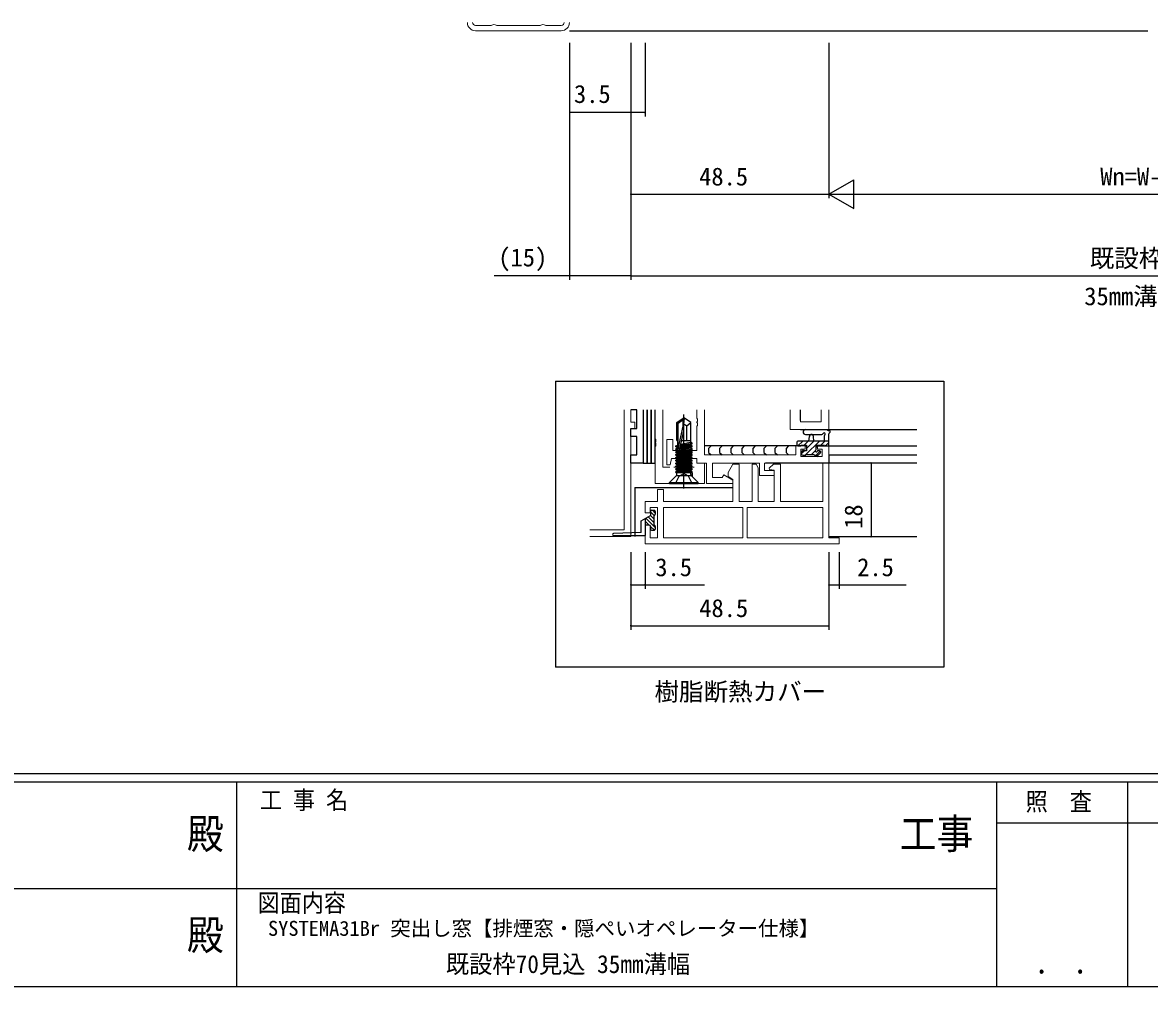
# Model space of a CAD drawing. Units: millimetres, scale not verified. Extents: x -567 to 567, y -403 to 403.
# Drawn here: x -65.1 to 210.7, y -403 to -167.1 of the extents above; entities that cross this region are included whole.
import ezdxf
from ezdxf.enums import TextEntityAlignment as Align

# ---------------------------------------------------------------- set-up
doc = ezdxf.new("R2010")
doc.units = ezdxf.units.MM
doc.header["$LTSCALE"] = 2
for name, color, linetype in [('0-0_0', 7, 'Continuous'), ('0-1_USER1', 3, 'Continuous'), ('0-3_YKK_12', 2, 'Continuous'), ('0-4_YKK_13', 4, 'Continuous'), ('0-6_YKK_D', 6, 'Continuous'), ('0-7_YKK_ZWAK', 7, 'Continuous')]:
    doc.layers.add(name, color=color, linetype=linetype)
doc.layers.add('0-2_YKK_11', color=7, linetype='Continuous', lineweight=18)
doc.styles.add('ＭＳ ゴシック', font='')
doc.styles.get('ＭＳ ゴシック').set_extended_font_data('MS Gothic')

msp = doc.modelspace()

# ---------------------------------------------------------------- linework, layer by layer
at = {"layer": '0-0_0'}
for p, q in [((65.398, -254.881), (65.398, -324.881)), ((65.398, -254.881), (160.398, -254.881)), ((160.398, -254.881), (160.398, -324.881)), ((160.398, -324.881), (65.398, -324.881))]:
    msp.add_line(p, q, dxfattribs=at)
at = {"layer": '0-2_YKK_11'}
for p, q in [((66.79, -169.099), (45.79, -169.099)), ((82.16, -291.285), (82.16, -261.915)), ((125.29, -261.915), (125.29, -264.785)), ((130.79, -285.815), (112.29, -285.815)), ((73.79, -291.285), (82.16, -291.285)), ((91.79, -293.215), (111.19, -293.215))]:
    msp.add_line(p, q, dxfattribs=at)
at = {"layer": '0-2_YKK_11', "color": 2}
for p, q in [((96.79, -273.415), (96.79, -278.415)), ((94.29, -275.915), (99.29, -275.915))]:
    msp.add_line(p, q, dxfattribs=at)
at = {"layer": '0-2_YKK_11'}
for points in [[(45.79, -167.799), (49.597, -167.799), (49.757, -167.753)], [(50.823, -167.753), (50.983, -167.799), (61.597, -167.799), (61.757, -167.753)], [(62.823, -167.753), (62.983, -167.799), (66.79, -167.799)], [(83.79, -261.915), (83.79, -264.915), (84.79, -264.915), (84.79, -266.415), (83.79, -266.415), (83.79, -292.915), (73.79, -292.915)], [(89.79, -261.915), (89.79, -268.957), (89.91, -269.14), (89.91, -269.69), (89.79, -269.874), (89.79, -269.957), (89.91, -270.14), (89.91, -270.69), (89.79, -270.874), (89.79, -279.915), (96.332, -279.915), (96.515, -279.795), (97.065, -279.795), (97.248, -279.915), (101.79, -279.915), (101.79, -274.915), (100.04, -274.915)], [(93.303, -275.915), (91.59, -275.915), (91.59, -261.915)], [(99.99, -261.915), (99.99, -263.957), (100.11, -264.14), (100.11, -264.69), (99.99, -264.874), (99.99, -264.957), (100.11, -265.14), (100.11, -265.69), (99.99, -265.874), (99.99, -271.815), (94.09, -271.815), (94.09, -269.115), (92.59, -269.115), (92.59, -275.315), (93.39, -275.315), (93.79, -273.815), (99.99, -273.815), (99.99, -274.915), (102.29, -274.915), (102.29, -279.915), (108.79, -279.915), (108.79, -279.115), (106.522, -277.805), (106.169, -278.415), (103.79, -278.415), (103.79, -274.915), (115.29, -274.915), (115.29, -277.915), (118.89, -277.915), (118.89, -276.715), (116.49, -276.715), (116.49, -274.915), (132.29, -274.915), (132.29, -270.715), (129.49, -270.715), (129.49, -271.515), (130.66, -271.515), (130.66, -273.285), (125.39, -273.285), (125.39, -271.515)], [(125.39, -271.515), (126.49, -271.515), (126.49, -270.715), (124.19, -270.715), (124.19, -272.915), (101.79, -272.915), (101.79, -261.915)], [(122.79, -261.915), (122.79, -266.715), (132.29, -266.715), (132.29, -261.915)], [(125.29, -261.915), (125.29, -264.785), (130.36, -264.785), (130.36, -261.915)]]:
    msp.add_lwpolyline(points, dxfattribs=at)
for points in [[(134.79, -294.715), (87.29, -294.715), (87.29, -290.115), (88.49, -290.115), (88.49, -293.215), (90.29, -293.215), (90.29, -285.815), (88.49, -285.815), (88.49, -287.115), (87.29, -287.115), (87.29, -284.315), (90.29, -284.315), (90.29, -281.415), (91.79, -281.415), (91.79, -284.315), (108.79, -284.315), (108.79, -278.908), (107.59, -278.215), (107.59, -277.215), (108.745, -275.215), (110.29, -275.215), (110.29, -284.315), (113.49, -284.315), (113.49, -275.215), (114.49, -275.215), (114.99, -276.081), (114.99, -284.315), (118.89, -284.315), (118.89, -276.615), (117.764, -276.517), (117.644, -276.134), (118.739, -275.215), (120.39, -275.215), (120.39, -284.315), (130.79, -284.315), (130.79, -274.915), (132.29, -274.915), (132.29, -293.215), (134.79, -293.215)], [(91.79, -293.215), (111.19, -293.215), (111.19, -285.815), (91.79, -285.815)], [(130.79, -285.815), (112.29, -285.815), (112.29, -293.215), (130.79, -293.215)]]:
    msp.add_lwpolyline(points, close=True, dxfattribs=at)
for centre, radius, start, end in [((45.79, -167.099), 2, 180.00001, 269.99999), ((45.79, -167.099), 0.7, 180.00001, 269.99999), ((50.29, -168.599), 1, 57.79576, 122.20424), ((62.29, -168.599), 1, 57.79576, 122.20424), ((66.79, -167.099), 2, 270.00001, 359.99999), ((66.79, -167.099), 0.7, 270.00001, 359.99999)]:
    msp.add_arc(centre, radius, start, end, dxfattribs=at)
at = {"layer": '0-3_YKK_12'}
for p, q in [((68.79, -169.099), (210.29, -169.099)), ((125.29, -264.485), (125.29, -261.915)), ((125.29, -266.715), (153.79, -266.715)), ((126.79, -270.715), (101.79, -270.715)), ((129.19, -270.715), (153.79, -270.715)), ((132.29, -272.915), (132.29, -274.915)), ((132.29, -272.915), (153.79, -272.915)), ((153.79, -274.915), (116.79, -274.915)), ((132.332, -292.915), (153.79, -292.915))]:
    msp.add_line(p, q, dxfattribs=at)
at = {"layer": '0-4_YKK_13'}
for p, q in [((87.79, -274.915), (87.79, -261.915)), ((88.79, -274.915), (88.79, -261.915)), ((89.79, -274.915), (89.79, -261.915)), ((95.09, -264.961), (96.64, -263.915)), ((95.39, -265.12), (96.64, -264.277)), ((96.64, -263.915), (96.94, -263.915)), ((96.64, -265.877), (96.64, -263.915)), ((96.94, -263.915), (96.64, -263.915)), ((96.64, -265.877), (96.64, -264.277)), ((96.79, -281.118), (96.79, -262.989)), ((96.79, -265.422), (96.94, -263.915)), ((96.79, -267.022), (96.79, -263.915)), ((98.49, -264.961), (96.94, -263.915)), ((95.39, -270.967), (95.39, -265.12)), ((95.447, -271.125), (96.64, -265.877)), ((95.881, -271.022), (96.79, -267.022)), ((96.79, -265.314), (97.49, -265.815)), ((97.49, -265.815), (98.49, -264.961)), ((97.49, -269.415), (97.49, -265.815)), ((98.49, -269.415), (98.49, -264.961)), ((126.562, -266.715), (131.724, -266.715)), ((95.09, -269.415), (95.39, -269.415)), ((95.19, -269.415), (95.19, -270.509)), ((98.769, -270.203), (95.954, -270.7)), ((95.995, -270.519), (98.769, -270.028)), ((96.039, -270.323), (98.39, -269.809)), ((96.246, -269.415), (98.49, -269.415)), ((98.39, -269.415), (98.39, -269.809)), ((98.769, -270.028), (98.39, -269.809)), ((98.769, -270.203), (98.39, -270.421)), ((98.769, -270.203), (98.769, -270.028)), ((124.39, -269.815), (124.39, -270.415)), ((124.686, -270.715), (125.886, -269.515)), ((132.29, -269.515), (124.69, -269.515)), ((126.233, -270.515), (127.233, -269.515)), ((126.562, -267.915), (130.523, -267.918)), ((126.627, -272.815), (129.927, -269.515)), ((126.79, -271.305), (128.58, -269.515)), ((127.39, -269.515), (127.492, -268.371)), ((128.59, -269.515), (128.488, -268.371)), ((130.274, -270.515), (131.274, -269.515)), ((131.09, -268.335), (131.09, -269.515)), ((131.421, -270.715), (132.29, -269.846)), ((132.29, -270.415), (132.29, -267.735)), ((94.811, -270.728), (95.19, -270.509)), ((94.811, -270.728), (95.39, -270.626)), ((94.811, -271.428), (98.769, -270.728)), ((94.811, -270.903), (94.811, -270.728)), ((95.39, -270.8), (94.811, -270.903)), ((98.769, -270.903), (94.811, -271.603)), ((94.811, -270.903), (95.19, -271.121)), ((94.811, -271.428), (95.19, -271.209)), ((94.811, -272.128), (98.769, -271.428)), ((94.811, -271.603), (94.811, -271.428)), ((98.769, -271.603), (94.811, -272.303)), ((94.811, -271.603), (95.19, -271.821)), ((94.811, -272.128), (95.19, -271.909)), ((98.769, -272.128), (94.811, -272.828)), ((94.811, -272.303), (94.811, -272.128)), ((94.811, -272.303), (95.19, -272.521)), ((94.811, -273.003), (98.769, -272.303)), ((94.811, -272.828), (95.19, -272.609)), ((98.769, -272.828), (94.811, -273.528)), ((94.811, -273.003), (94.811, -272.828)), ((94.811, -273.003), (95.19, -273.221)), ((94.811, -273.703), (98.769, -273.003)), ((95.19, -270.509), (95.39, -270.465)), ((95.414, -271.072), (95.19, -271.121)), ((95.19, -271.121), (95.19, -271.209)), ((98.39, -271.121), (95.19, -271.821)), ((95.19, -271.209), (95.469, -271.148)), ((95.19, -271.909), (98.39, -271.209)), ((95.19, -271.821), (95.19, -271.909)), ((98.39, -271.821), (95.19, -272.521)), ((95.19, -272.609), (98.39, -271.909)), ((98.39, -272.521), (95.19, -273.221)), ((95.19, -272.521), (95.19, -272.609)), ((95.19, -273.309), (98.39, -272.609)), ((95.868, -271.061), (98.39, -270.509)), ((98.39, -270.421), (95.893, -270.968)), ((98.39, -270.415), (98.39, -270.509)), ((98.769, -270.728), (98.39, -270.509)), ((98.769, -270.903), (98.39, -271.121)), ((98.39, -271.121), (98.39, -271.209)), ((98.769, -271.603), (98.39, -271.821)), ((98.39, -271.821), (98.39, -271.909)), ((98.769, -272.128), (98.39, -271.909)), ((98.769, -272.303), (98.39, -272.521)), ((98.39, -272.521), (98.39, -272.609)), ((98.769, -272.828), (98.39, -272.609)), ((98.769, -273.003), (98.39, -273.221)), ((98.769, -270.903), (98.769, -270.728)), ((98.769, -272.303), (98.769, -272.128)), ((98.769, -273.003), (98.769, -272.828)), ((124.66, -270.715), (101.79, -270.715)), ((124.69, -270.715), (125.29, -270.715)), ((125.59, -272.505), (126.18, -271.915)), ((125.59, -272.215), (125.59, -272.715)), ((125.86, -271.515), (125.86, -271.918)), ((126.79, -270.715), (126.19, -270.715)), ((126.431, -273.011), (126.586, -272.856)), ((126.645, -270.715), (126.465, -270.895)), ((126.59, -272.815), (128.69, -272.815)), ((127.974, -272.815), (128.953, -271.836)), ((129.121, -273.015), (130.165, -271.971)), ((129.79, -270.715), (129.19, -270.715)), ((129.537, -270.715), (129.19, -271.063)), ((129.99, -271.915), (129.651, -271.915)), ((129.702, -272.927), (130.202, -272.427)), ((131.39, -270.715), (131.99, -270.715)), ((94.811, -273.528), (95.19, -273.309)), ((98.769, -273.528), (94.811, -274.228)), ((94.811, -273.703), (94.811, -273.528)), ((94.811, -273.703), (95.19, -273.921)), ((94.811, -274.403), (98.769, -273.703)), ((94.811, -274.228), (95.19, -274.009)), ((98.769, -274.228), (94.811, -274.928)), ((94.811, -274.403), (94.811, -274.228)), ((94.811, -274.403), (95.19, -274.621)), ((94.811, -275.103), (98.769, -274.403)), ((94.811, -274.928), (95.19, -274.709)), ((98.769, -274.928), (94.811, -275.628)), ((94.811, -275.103), (94.811, -274.928)), ((94.811, -275.103), (95.19, -275.321)), ((94.811, -275.803), (98.769, -275.103)), ((94.811, -275.628), (95.19, -275.409)), ((98.769, -275.628), (94.811, -276.328)), ((94.811, -275.803), (94.811, -275.628)), ((98.39, -273.221), (95.19, -273.921)), ((95.19, -273.221), (95.19, -273.309)), ((95.19, -274.009), (98.39, -273.309)), ((98.39, -273.921), (95.19, -274.621)), ((95.19, -273.921), (95.19, -274.009)), ((95.19, -274.709), (98.39, -274.009)), ((98.39, -274.621), (95.19, -275.321)), ((95.19, -274.621), (95.19, -274.709)), ((95.19, -275.409), (98.39, -274.709)), ((98.39, -275.321), (95.19, -276.021)), ((95.19, -275.321), (95.19, -275.409)), ((95.19, -276.109), (98.39, -275.409)), ((98.39, -273.221), (98.39, -273.309)), ((98.769, -273.528), (98.39, -273.309)), ((98.769, -273.703), (98.39, -273.921)), ((98.39, -273.921), (98.39, -274.009)), ((98.769, -274.228), (98.39, -274.009)), ((98.769, -274.403), (98.39, -274.621)), ((98.39, -274.621), (98.39, -274.709)), ((98.769, -274.928), (98.39, -274.709)), ((98.769, -275.103), (98.39, -275.321)), ((98.39, -275.321), (98.39, -275.409)), ((98.769, -275.628), (98.39, -275.409)), ((98.769, -273.703), (98.769, -273.528)), ((98.769, -274.403), (98.769, -274.228)), ((98.769, -275.103), (98.769, -274.928)), ((98.769, -275.803), (98.769, -275.628)), ((125.89, -273.015), (126.39, -273.015)), ((126.376, -273.017), (126.645, -273.285)), ((128.89, -273.015), (129.49, -273.015)), ((129.269, -273.017), (129.537, -273.285)), ((93.29, -279.685), (94.914, -278.062)), ((94.811, -275.803), (95.19, -276.021)), ((94.811, -276.503), (98.769, -275.803)), ((94.811, -276.328), (95.19, -276.109)), ((98.769, -276.328), (94.811, -277.028)), ((94.811, -276.503), (94.811, -276.328)), ((94.811, -276.503), (95.19, -276.721)), ((94.811, -277.203), (98.769, -276.503)), ((94.811, -277.028), (95.19, -276.809)), ((94.811, -277.215), (94.811, -277.028)), ((94.811, -277.215), (98.769, -277.215)), ((95.06, -277.708), (95.06, -277.215)), ((95.06, -277.915), (98.52, -277.915)), ((98.39, -276.021), (95.19, -276.721)), ((95.19, -276.021), (95.19, -276.109)), ((95.19, -276.809), (98.39, -276.109)), ((95.19, -276.721), (95.19, -276.809)), ((98.39, -276.721), (96.132, -277.215)), ((96.534, -277.215), (98.39, -276.809)), ((98.769, -275.803), (98.39, -276.021)), ((98.39, -276.021), (98.39, -276.109)), ((98.769, -276.328), (98.39, -276.109)), ((98.769, -276.503), (98.39, -276.721)), ((98.39, -276.721), (98.39, -276.809)), ((98.769, -277.028), (98.39, -276.809)), ((98.52, -277.708), (98.52, -277.215)), ((100.29, -279.685), (98.667, -278.062)), ((98.769, -276.503), (98.769, -276.328)), ((98.769, -277.259), (98.769, -278.116)), ((84.79, -280.915), (108.79, -280.915)), ((84.79, -280.915), (84.79, -292.915)), ((93.29, -279.915), (93.29, -279.685)), ((93.29, -279.685), (100.29, -279.685)), ((93.29, -279.915), (100.29, -279.915)), ((100.29, -279.915), (100.29, -279.685)), ((88.59, -286.765), (88.59, -287.715)), ((88.89, -286.465), (89.49, -286.465)), ((89.79, -287.107), (89.148, -286.465)), ((89.79, -286.765), (89.79, -287.415)), ((86.29, -289.043), (88.59, -287.715)), ((86.29, -291.865), (86.29, -289.043)), ((87.29, -288.466), (87.29, -292.665)), ((88.309, -290.116), (87.29, -289.097)), ((89.79, -290.699), (87.459, -288.368)), ((89.49, -289.501), (88.029, -288.039)), ((89.5, -287.715), (88.59, -286.805)), ((89.49, -288.603), (88.59, -287.703)), ((89.49, -290.115), (89.49, -287.715)), ((86.29, -291.865), (79.521, -292.166)), ((87.41, -290.115), (87.29, -289.995)), ((88.29, -290.115), (87.29, -290.115)), ((89.552, -291.359), (88.59, -290.396)), ((88.59, -290.415), (88.59, -291.065)), ((88.89, -291.365), (89.49, -291.365)), ((89.79, -290.415), (89.79, -291.065)), ((79.541, -292.665), (87.29, -292.665))]:
    msp.add_line(p, q, dxfattribs=at)
for points in [[(83.79, -266.415), (85.29, -266.415), (85.29, -261.915), (83.79, -261.915)], [(86.79, -261.915), (86.79, -274.915), (83.79, -274.915), (83.79, -272.915), (85.29, -272.915), (85.29, -268.415), (83.79, -268.415), (83.79, -266.415)], [(86.79, -261.915), (86.79, -274.915), (87.79, -274.915)], [(87.79, -261.915), (87.79, -274.915), (88.79, -274.915)], [(88.79, -261.915), (88.79, -274.915), (89.79, -274.915)], [(95.09, -269.415), (95.09, -264.961), (95.39, -265.12)], [(98.769, -271.603), (98.769, -271.428), (98.39, -271.209)], [(103.421, -270.715), (102.821, -271.315), (102.821, -272.315), (103.421, -272.915)], [(106.129, -270.715), (105.529, -271.315), (105.529, -272.315), (106.129, -272.915)], [(108.836, -270.715), (108.236, -271.315), (108.236, -272.315), (108.836, -272.915)], [(111.544, -270.715), (110.944, -271.315), (110.944, -272.315), (111.544, -272.915)], [(114.252, -270.715), (113.652, -271.315), (113.652, -272.315), (114.252, -272.915)], [(116.96, -270.715), (116.36, -271.315), (116.36, -272.315), (116.96, -272.915)], [(119.667, -270.715), (119.067, -271.315), (119.067, -272.315), (119.667, -272.915)], [(122.375, -270.715), (121.775, -271.315), (121.775, -272.315), (122.375, -272.915)], [(125.49, -270.515), (126.79, -270.515), (126.79, -271.915), (125.89, -271.915)], [(129.19, -271.454), (129.19, -270.515), (131.19, -270.515)], [(94.74, -279.915), (95.645, -278.1), (96.79, -277.491)], [(98.84, -279.915), (97.935, -278.1), (96.79, -277.491)], [(98.697, -277.215), (98.769, -277.203), (98.769, -277.028), (97.71, -277.215)]]:
    msp.add_lwpolyline(points, dxfattribs=at)
for centre, radius, start, end in [((126.563, -267.315), 0.6, 89.95977, 269.95977), ((131.724, -267.015), 0.3, 40.52878, 90), ((132.181, -266.625), 0.3, 220.52878, 280.52878), ((132.29, -267.215), 0.3, 300, 100.52878), ((132.59, -267.735), 0.3, 120, 180), ((124.69, -269.815), 0.3, 90, 180), ((127.99, -268.415), 0.5, 5.09207, 174.90793), ((130.524, -267.618), 0.3, 269.95977, 340.81024), ((131.09, -267.815), 0.3, 300, 160.81024), ((131.39, -268.335), 0.3, 120, 180), ((95.639, -270.967), 0.248, 180, 347.19096), ((124.69, -270.415), 0.3, 180, 270), ((125.29, -270.515), 0.2, 270, 0), ((125.89, -272.215), 0.3, 90, 180), ((125.89, -272.715), 0.3, 180, 270), ((126.39, -272.815), 0.2, 270, 0), ((128.89, -272.815), 0.2, 180, 270), ((129.19, -271.915), 0.25, 123.05573, 326.94427), ((128.89, -271.454), 0.3, 303.05573, 0), ((129.651, -272.215), 0.3, 90, 146.94427), ((129.49, -272.715), 0.3, 270, 315), ((129.99, -272.215), 0.3, 315, 90), ((131.39, -270.515), 0.2, 180, 270), ((131.99, -270.415), 0.3, 270, 0), ((94.56, -277.708), 0.5, 315, 0), ((99.02, -277.708), 0.5, 180, 225), ((88.89, -286.765), 0.3, 90.00027, 180), ((89.49, -286.765), 0.3, 0, 90.00027), ((89.49, -287.415), 0.3, 270.00027, 0), ((79.541, -292.415), 0.25, 94.56228, 270), ((88.29, -290.415), 0.3, 0, 90), ((88.89, -291.065), 0.3, 180, 269.99995), ((89.49, -290.415), 0.3, 0, 90.00027), ((89.49, -291.065), 0.3, 269.99995, 0)]:
    msp.add_arc(centre, radius, start, end, dxfattribs=at)
at = {"layer": '0-6_YKK_D'}
for p, q in [((68.79, -172.099), (68.79, -230.099)), ((83.79, -172.099), (83.79, -190.099)), ((83.79, -172.099), (83.79, -230.099)), ((83.79, -172.099), (83.79, -230.099)), ((83.79, -172.099), (83.79, -210.099)), ((87.29, -172.099), (87.29, -190.099)), ((132.29, -172.099), (132.29, -210.099)), ((132.29, -172.099), (132.29, -210.099)), ((132.29, -209.099), (138.352, -205.599)), ((138.352, -212.599), (138.352, -205.599)), ((83.79, -209.099), (132.29, -209.099)), ((132.29, -209.099), (138.352, -212.599)), ((132.29, -209.099), (144.415, -209.099)), ((139.29, -209.099), (284.29, -209.099)), ((83.79, -229.099), (339.79, -229.099)), ((142.607, -274.915), (142.607, -292.915)), ((83.79, -296.715), (83.79, -315.715)), ((83.79, -296.715), (83.79, -305.715)), ((87.29, -296.715), (87.29, -305.715)), ((132.29, -296.715), (132.29, -315.715)), ((132.29, -296.715), (132.29, -315.715)), ((132.29, -296.715), (132.29, -305.715)), ((134.79, -296.715), (134.79, -305.715)), ((83.79, -314.715), (132.29, -314.715))]:
    msp.add_line(p, q, dxfattribs=at)
for points in [[(87.29, -189.099), (83.79, -189.099), (68.89, -189.099)], [(83.79, -229.099), (68.79, -229.099), (50.37, -229.099)], [(83.79, -304.715), (87.29, -304.715), (101.79, -304.715)], [(132.29, -304.715), (134.79, -304.715), (151.19, -304.715)]]:
    msp.add_lwpolyline(points, dxfattribs=at)
for centre, start, end in [((83.79, -189.099), 0, 180), ((83.79, -189.099), 180, 0), ((87.29, -189.099), 0, 180), ((87.29, -189.099), 180, 0), ((83.79, -209.099), 0, 180), ((83.79, -209.099), 180, 0), ((68.79, -229.099), 0, 180), ((68.79, -229.099), 180, 0), ((83.79, -229.099), 0, 180), ((83.79, -229.099), 0, 180), ((83.79, -229.099), 180, 0), ((83.79, -229.099), 180, 0), ((142.607, -274.915), 90, 270), ((142.607, -274.915), 90, 270), ((142.607, -274.915), 270, 90), ((142.607, -274.915), 270, 90), ((142.607, -292.915), 90, 270), ((142.607, -292.915), 270, 90), ((83.79, -304.715), 0, 180), ((83.79, -304.715), 180, 0), ((87.29, -304.715), 0, 180), ((87.29, -304.715), 180, 0), ((132.29, -304.715), 0, 180), ((132.29, -304.715), 180, 0), ((134.79, -304.715), 0, 180), ((134.79, -304.715), 180, 0), ((83.79, -314.715), 0, 180), ((83.79, -314.715), 180, 0)]:
    msp.add_arc(centre, 0.106, start, end, dxfattribs=at)
at = {"layer": '0-7_YKK_ZWAK'}
for p, q in [((537.3, -351), (-562.7, -351)), ((483.3, -353), (-562.7, -353)), ((-12.7, -353), (-12.7, -403)), ((173.3, -353), (173.3, -403)), ((205.3, -353), (205.3, -403)), ((270.706, -362.999), (173.3, -362.999)), ((-194.7, -378.999), (-10.7, -378.999)), ((-10.7, -378.999), (173.3, -378.999)), ((-562.7, -403), (483.3, -403))]:
    msp.add_line(p, q, dxfattribs=at)

# ---------------------------------------------------------------- texts
at = {"layer": '0-1_USER1', "style": 'ＭＳ ゴシック'}
for s, height, p in [('35mm溝幅', 4.399, (194.763, -237.598)), ('樹脂断熱カバー', 4.399, (89.594, -334.366)), ('SYSTEMA31Br 突出し窓【排煙窓・隠ぺいオペレーター仕様】', 3.666, (-4.995, -391.713))]:
    msp.add_text(s, height=height, dxfattribs=at).set_placement(p, align=Align.BOTTOM_LEFT)
at = {"layer": '0-1_USER1', "style": 'ＭＳ ゴシック', "width": 0.95}
msp.add_text('既設枠70見込 35mm溝幅', height=4.399, dxfattribs=at).set_placement((38.52, -401.035), align=Align.BOTTOM_LEFT)
at = {"layer": '0-6_YKK_D', "style": 'ＭＳ ゴシック'}
for s, p in [('3.5', (69.89, -188.099)), ('48.5', (100.52, -208.299)), ('Wn=W-97', (198.67, -208.299)), ('(15)', (51.37, -228.099)), ('既設枠W寸法', (196.11, -228.299)), ('3.5', (89.79, -303.915)), ('2.5', (139.19, -303.915)), ('48.5', (100.541, -313.915))]:
    msp.add_text(s, height=4.399, dxfattribs=at).set_placement(p, align=Align.BOTTOM_LEFT)
msp.add_text('18', height=4.399, rotation=90, dxfattribs=at).set_placement((141.807, -290.998), align=Align.BOTTOM_LEFT)
at = {"layer": '0-7_YKK_ZWAK', "style": 'ＭＳ ゴシック', "width": 0.9}
for s, height, p in [('工 事 名', 4.399, (-6.968, -360.904)), ('照  査', 4.399, (180.427, -361.257)), ('工事', 7.331, (149.631, -371.509)), ('殿', 7.331, (-24.817, -371.509)), ('図面内容', 4.399, (-7.532, -386.069)), ('殿', 7.331, (-24.817, -396.254)), (' ． ．', 5.132, (179.664, -401.494))]:
    msp.add_text(s, height=height, dxfattribs=at).set_placement(p, align=Align.BOTTOM_LEFT)

doc.saveas('drawing.dxf')
